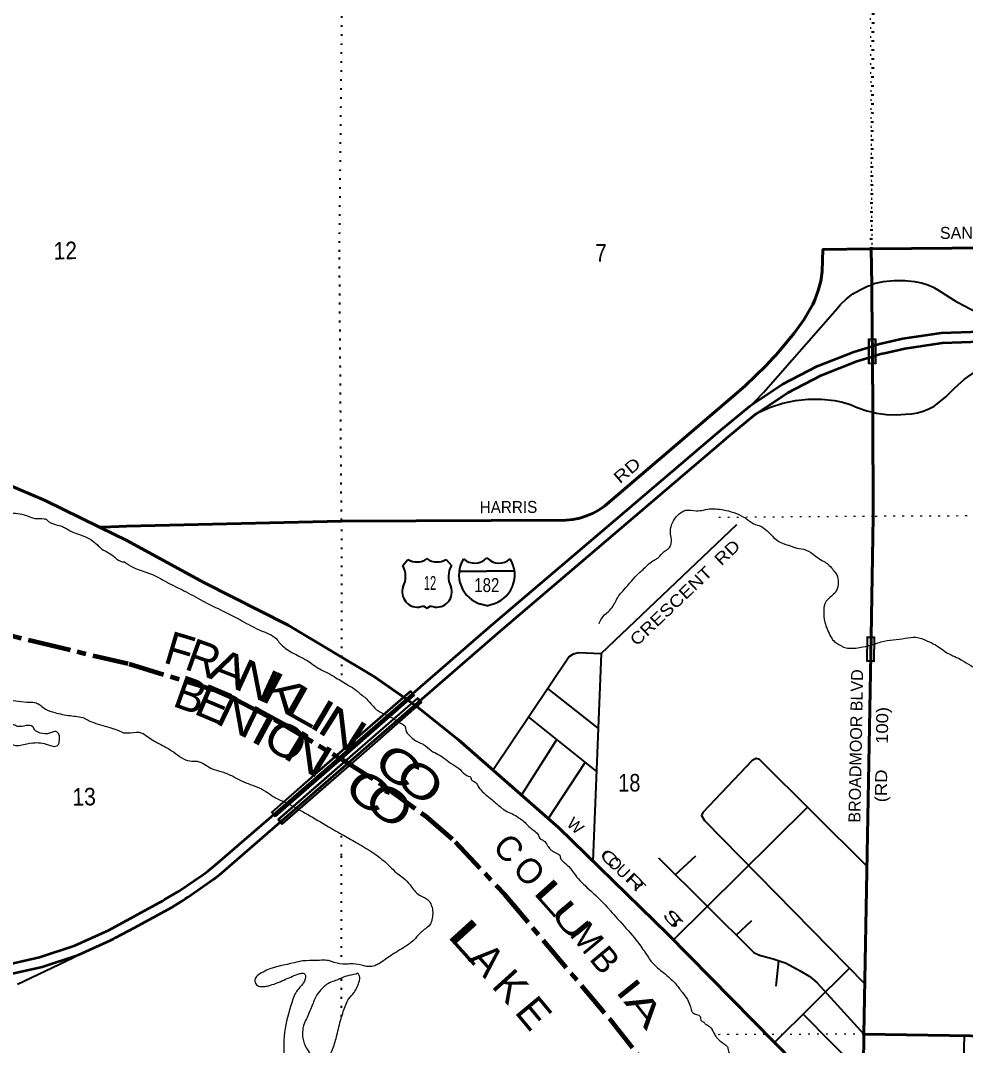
# Model space of a CAD drawing. Header units: feet. Extents: x 245918 to 509309, y -547785 to -360805.
# Drawn here: x 442685 to 452141, y -450991 to -440739 of the extents above; entities that cross this region are included whole.
import ezdxf
from ezdxf.enums import TextEntityAlignment as Align

# ---------------------------------------------------------------- set-up
doc = ezdxf.new("R2010")
doc.units = ezdxf.units.FT
doc.header["$LTSCALE"] = 60
doc.linetypes.add('DOTTED', pattern=[1.5, 0.3, -1.2])
doc.linetypes.add('LONG_DASH_SHORT_DASH', pattern=[9.9, 6, -1.2, 1.5, -1.2])
for name, color, linetype, lineweight in [('11', 7, 'LONG_DASH_SHORT_DASH', 60), ('15', 7, 'Continuous', 25), ('16', 7, 'Continuous', 25), ('18', 7, 'Continuous', 35), ('19', 7, 'Continuous', 25), ('26', 7, 'Continuous', 40), ('27', 7, 'Continuous', 13), ('29', 7, 'Continuous', 25), ('39', 7, 'Continuous', 13), ('53', 7, 'DOTTED', 40), ('55', 7, 'Continuous', 13), ('6', 7, 'DOTTED', 25), ('61', 7, 'Continuous', 13), ('7', 7, 'DOTTED', 13)]:
    doc.layers.add(name, color=color, linetype=linetype, lineweight=lineweight)
for name, color, linetype in [('12', 7, 'Continuous'), ('30', 7, 'Continuous'), ('41', 7, 'Continuous')]:
    doc.layers.add(name, color=color, linetype=linetype)

msp = doc.modelspace()

# ---------------------------------------------------------------- linework, layer by layer
at = {"layer": '11'}
for points in [[(439655.19, -440411.65), (439575.72, -440921.52), (439537.77, -441313.15), (439515.78, -443275.38), (439534.36, -443583.46), (439589.14, -443838.39), (439661.41, -444088.34), (439840.74, -444476.15), (439978.28, -444711.11), (440267.6, -445136.77), (440676.05, -445620.74), (441034.56, -446009.93), (441255.94, -446232.23), (441482.55, -446426.67), (442075.15, -446738.42), (442343.41, -446830.17), (442831.51, -446951.31), (443771.4, -447174.6)], [(443771.67, -447174.66), (444619.09, -447431.95), (444840.89, -447528.66), (445297.29, -447769.41), (445844.9, -448096.98), (445905.03, -448131.87), (446342.92, -448409.68), (446732.43, -448691.43), (447033.82, -448953.6), (447531.09, -449481.89), (448585.29, -450730.71), (449417.7, -451785.59), (450116.61, -452631.71), (450803.73, -453394.56)]]:
    msp.add_lwpolyline(points, dxfattribs=at)
at = {"layer": '15'}
for p, q in [((447348.36, -446116.28), (447351.26, -446113.37)), ((447354.43, -446115.75), (447351, -446113.37)), ((447075.65, -446247.75), (447352.06, -446247.75)), ((447352.06, -446593.33), (447288.17, -446575.37)), ((447351.53, -446593.59), (447415.16, -446574.85))]:
    msp.add_line(p, q, dxfattribs=at)
msp.add_lwpolyline([(447627.42, -446247.75), (447351.53, -446247.75), (447352.06, -446247.75)], dxfattribs=at)
for centre, radius, start, end in [((447378.28, -446282.85), 306.13, 148.44438, 254.43382), ((447229.68, -446000.25), 165.66, 227.34272, 315.81169), ((447473.37, -446000.25), 165.66, 224.18858, 312.69404), ((447324.77, -446282.85), 306.13, 283.08091, 31.62477)]:
    msp.add_arc(centre, radius, start, end, dxfattribs=at)
at = {"layer": '16'}
for p, q in [((446509.73, -446189.16), (446561.04, -446130.4)), ((446752.8, -446124.43), (446752.52, -446124.63)), ((446944.89, -446130.31), (446996.28, -446189.16))]:
    msp.add_line(p, q, dxfattribs=at)
for centre, radius, start, end in [((446652.12, -445972.74), 182.07, 239.97227, 303.45418), ((446853.9, -445973.24), 181.52, 236.33975, 300.08743), ((446853.89, -445972.74), 182.07, 236.54582, 236.59441), ((446316.75, -446299.79), 222.05, 332.97043, 29.75871), ((447189.25, -446299.79), 222.05, 150.24129, 207.02957), ((446655.94, -446454.69), 151.42, 159.09177, 283.81923), ((446850.06, -446454.69), 151.42, 256.18077, 20.90823)]:
    msp.add_arc(centre, radius, start, end, dxfattribs=at)
for centre, major_axis, start_param, end_param in [((446711.28, -446653.51), (-19.56, 51.67), 4.95877769, 6.28318531), ((446794.73, -446653.51), (19.56, 51.67), 0, 1.32637542)]:
    msp.add_ellipse(centre, major_axis=major_axis, ratio=0.929097, start_param=start_param, end_param=end_param, dxfattribs=at)
at = {"layer": '18'}
for points in [[(451209.2, -443994.69), (451246.17, -443983.52), (451282.13, -443974.04), (451514.59, -443920.21), (451901.71, -443864.38), (452292.55, -443849.32), (452682.82, -443875.19), (452860.56, -443905.87)], [(450000.07, -444583.14), (450308.89, -444377.9), (450656.93, -444195.88), (451022.09, -444051.25), (451209.2, -443994.69)], [(451209.77, -444098.4), (451249.33, -444086.3), (451282.12, -444077.56), (451308.39, -444070.55), (451332.12, -444065.06), (451534.03, -444018.3), (451910.79, -443963.97), (452291.16, -443949.31), (452670.99, -443974.49), (453046.1, -444039.24), (453102.68, -444055.24)], [(450046.42, -444672.24), (450359.8, -444463.97), (450698.57, -444286.8), (451054, -444146.02), (451209.77, -444098.4)], [(446547.69, -447526.54), (446611.17, -447471.45), (447395.48, -446790.71), (448641.27, -445729.68), (449679.18, -444845.7), (449981.77, -444595.3), (450000.07, -444583.14)], [(446630.17, -447587.38), (447435.32, -446888.55), (447460.71, -446866.51), (447485.32, -446845.55), (449719.02, -444943.12), (449750.79, -444916.06), (449769.02, -444900.98), (450041.41, -444675.57), (450046.42, -444672.24)], [(443820.14, -449699.76), (444076.28, -449560.05), (444101.51, -449546.28), (444126.28, -449531.69), (444270.42, -449446.75), (444508.5, -449284.09), (444533.41, -449267.07), (444558.5, -449247.18), (444637.05, -449184.9), (445192.02, -448703.21), (446547.69, -447526.54)], [(443822.32, -449812.76), (444201.03, -449606.11), (444308.65, -449540.35), (444333.53, -449525.14), (444358.65, -449507.69), (444616.48, -449328.5), (444628.77, -449319.96), (444666.48, -449289.58), (444675.54, -449282.29), (444701.47, -449261.4), (444725.54, -449240.51), (445282.74, -448756.88), (446630.17, -447587.38)], [(441912.09, -450238.9), (441990.08, -450237.68), (442142.21, -450231.63), (442512.26, -450189.46), (442875.88, -450108.84), (443229.08, -449990.65), (443567.99, -449836.19), (443820.14, -449699.76)], [(443266.77, -450083.22), (443589.17, -449936.28), (443614.36, -449924.81), (443639.17, -449911.34), (443822.32, -449812.76)], [(440916.34, -450354.57), (441502.46, -450345.36), (441966.65, -450338.06), (441991.66, -450337.67), (442016.65, -450336.68), (442148.32, -450331.45), (442528.77, -450288.09), (442902.61, -450205.2), (443255.22, -450087.21)], [(443255.22, -450087.21), (443265.73, -450083.69), (443266.77, -450083.22)]]:
    msp.add_lwpolyline(points, dxfattribs=at)
at = {"layer": '19'}
for points in [[(450000.07, -444583.14), (450036.25, -444546.4), (450120.94, -444460.4), (450835.9, -443641.71), (450889.62, -443579.79), (450949.67, -443523.67), (451015.25, -443474.13), (451085.65, -443431.73), (451160.09, -443396.91), (451202.23, -443382.35)], [(452860.56, -443905.87), (452810.56, -443889.73), (452797.96, -443886.58), (452594.77, -443822.28), (452399.42, -443737.1), (452062.14, -443560.47), (451866.78, -443436.19), (451826.81, -443414.34), (451764.54, -443387.06), (451699.76, -443366.44), (451633.17, -443352.71), (451565.52, -443346.01), (451536.27, -443343.59), (451426.84, -443341.81), (451317.83, -443351.49), (451237.77, -443370.07), (451202.23, -443382.35)], [(451212.8, -444657.77), (451250.73, -444666.86), (451350.23, -444679.93), (451450.56, -444682.51), (451540.38, -444675.9), (451600.44, -444672.04), (451659.77, -444661.92), (451717.71, -444645.66), (451773.64, -444623.43), (451826.93, -444595.47), (451839.23, -444587.97), (451942.97, -444504.11), (452030.66, -444417.24), (452131.73, -444327.41), (452241.63, -444248.63), (452359.17, -444181.78), (452483.05, -444127.58), (452611.92, -444086.62), (452744.36, -444059.36), (452878.93, -444046.1), (453014.14, -444046.97), (453077.44, -444052.88), (453102.68, -444055.24)], [(450046.42, -444672.24), (450069.04, -444660.37), (450069.94, -444659.9), (450188.84, -444606.93), (450312.62, -444566.69), (450439.93, -444539.6), (450569.37, -444525.96), (450699.53, -444525.94), (450828.98, -444539.52), (450895.96, -444552.62), (450978.74, -444577.06), (451058.52, -444610.01), (451153.13, -444643.47), (451212.8, -444657.77)], [(442655.3, -450377.1), (443208.06, -450113.04), (443255.22, -450087.21)], [(443255.22, -450087.21), (443266.77, -450080.88), (443266.77, -450083.22)]]:
    msp.add_lwpolyline(points, dxfattribs=at)
at = {"layer": '26'}
for p, q in [((451197.86, -443023.31), (460040.37, -442955.86)), ((451208.81, -443922.32), (451202.23, -443382.35)), ((451209.2, -443994.69), (451208.81, -443922.32)), ((443747.73, -445940.13), (443475.65, -445806.52)), ((451124.68, -450876.99), (451196.46, -446900.06)), ((446630.17, -447587.38), (446547.69, -447526.54)), ((456595.4, -450971.41), (451124.68, -450876.99))]:
    msp.add_line(p, q, dxfattribs=at)
for points in [[(443475.65, -445806.52), (442933.08, -445540.76), (442540.94, -445374.01), (442516.04, -445363.42), (442490.94, -445350.31), (442388.03, -445296.56), (442255.7, -445209.59), (442133.18, -445109.27), (441958.6, -444952.81), (441596.01, -444574.61), (441534.59, -444497.12), (441469.24, -444396.26), (440862.28, -443293.36), (440806.59, -443180.39), (440759.31, -443053.6), (440725.54, -442922.56), (440705.65, -442788.71), (440699.86, -442653.51), (440705.15, -441514.02), (440707.81, -441403.18), (440726.15, -441239.6), (440820.01, -440677.05)], [(443744.96, -445796.13), (445897.88, -445745.69), (448140.48, -445734.99), (448211.39, -445728.68), (448281.26, -445715), (448349.31, -445694.09), (448414.8, -445666.18), (448477.02, -445631.58), (448527.8, -445596.45), (449813.78, -444501.19), (449937.61, -444393.41), (450144.36, -444191.68), (450221, -444110.8), (450244.63, -444085.87), (450265.29, -444060.8), (450426.26, -443865.54), (450524.41, -443731.55), (450608.02, -443588.03), (450612.82, -443578.63), (450633.98, -443533.11), (450668.27, -443440.96), (450692.73, -443345.72), (450707.1, -443248.45), (450714.86, -443029.79), (451197.86, -443023.31), (451202.23, -443382.35)], [(451212.8, -444657.77), (451209.77, -444098.4), (451209.2, -443994.69)], [(451196.46, -446900.06), (451218.03, -445705.29), (451212.8, -444657.77)], [(443475.65, -445806.52), (443513, -445805.09), (443744.96, -445796.13)], [(446547.69, -447526.54), (446515.83, -447503.04), (446228.21, -447302.67), (445362.37, -446786.09), (444519.51, -446360.36), (443747.73, -445940.13)], [(451114.48, -451854.2), (451077.87, -451822.27), (449163.36, -449877.64), (448067.67, -448811.6), (447066.43, -447932.98), (446653.86, -447604.86), (446630.17, -447587.38)], [(451114.48, -451854.2), (451114.72, -451830.91), (451124.68, -450876.99)]]:
    msp.add_lwpolyline(points, dxfattribs=at)
at = {"layer": '29'}
for p, q in [((448494.86, -447070.79), (448411.51, -449146.14)), ((448464.83, -447818.59), (447960.37, -447420.63)), ((448451.29, -448250.58), (447769.49, -447704.98)), ((447697.97, -448487.17), (448053.1, -447931.93)), ((447965.74, -448722.16), (448336.82, -448158.98)), ((449218.95, -449934.1), (450559.92, -448606.27)), ((449237.44, -449283.07), (449442.23, -449094.27)), ((449846.21, -449885.83), (450003.5, -449739.73)), ((450269.23, -450141.12), (450241.97, -450397.31)), ((450230.55, -450961.62), (450979.88, -450217)), ((450517.53, -450676.45), (451120.4, -451287.04)), ((452127.35, -450894.3), (452098.88, -452024.99))]:
    msp.add_line(p, q, dxfattribs=at)
for points in [[(447412.56, -448236.72), (448172.37, -447104.8), (448219.71, -447072.44), (448269.45, -447061.76), (448494.86, -447070.79), (449852.18, -445780.16)], [(451155.01, -449196.54), (450078.64, -448128.89), (450046.88, -448120.99), (450007.03, -448139.77), (449513.9, -448659.54), (449500.52, -448690.07), (449530.96, -448738.92), (451133.76, -450373.98)], [(449067.72, -449115.02), (450023.96, -450061.83), (450079.34, -450085.89), (450218.19, -450123), (450265.2, -450139.66), (450345.81, -450168.79), (450487.04, -450244.9), (450576.44, -450298.74), (450605.55, -450321.14), (450658.17, -450364.08), (451124.68, -450876.99)]]:
    msp.add_lwpolyline(points, dxfattribs=at)
at = {"layer": '39'}
for p, q in [((443724.43, -446153.59), (443752.49, -446172.53)), ((443717, -447862.4), (443784.69, -447864.04))]:
    msp.add_line(p, q, dxfattribs=at)
for points in [[(443513.18, -433742.91), (443455.15, -433867.38), (443430.06, -433906.12), (443401.81, -434057.3), (443367.62, -434132.38), (443343.09, -434193.17), (443193.71, -434471.74), (443159.45, -434623.06), (443131.58, -434710.02), (443063.77, -434962.48), (443029.18, -435021.52), (443015.39, -435031.9), (442999.19, -435104.52), (442982.32, -435151.09), (442947.72, -435210.12), (442940.06, -435224.36), (442818.56, -435415.97), (442754.7, -435507.84), (442735.73, -435550.45), (442702.97, -435603.42), (442714.02, -435643.26), (442702.96, -435681.66), (442695.86, -435717.94), (442703.81, -435793.98), (442694.61, -435826.3), (442660.29, -435975.62), (442636.85, -436000.28), (442638.73, -436074.45), (442631.43, -436102.72), (442600.1, -436211.83), (442565.7, -436278.89), (442559.95, -436289.07), (442496.49, -436475.21), (442432.73, -436571.09), (442400.14, -436630.08), (442389.08, -436668.48), (442379.3, -436678.75), (442377.81, -436698.85), (442355.91, -436705.41), (442319.56, -436774.53), (442285.16, -436841.6), (442243.88, -436874.72), (442226.86, -436915.27), (442207.27, -436933.82), (442189.69, -436952.31), (442167.53, -437027.09), (442140.53, -437069.89), (442134.82, -437082.07), (442039.25, -437188.78), (442004.6, -437245.81), (441936.57, -437410.01), (441830.19, -437565.13), (441721.13, -437772.47), (441652.28, -437904.6), (441629.76, -437965.35), (441552.67, -438167.87), (441491.06, -438347.96), (441446.74, -438419.28), (441431.06, -438433.71), (441407.16, -438440.33), (441437.59, -438453.6), (441443.65, -438455.46), (441482.1, -438468.54), (441464.57, -438489.04), (441420.15, -438478.11), (441400.21, -438482.63), (441378.87, -438511.25), (441397.94, -438550.89), (441376.66, -438581.51), (441357.68, -438624.11), (441337.62, -438702.85), (441297.87, -438796.13), (441296.27, -438812.22), (441221.71, -438956.52), (441191.64, -439035.5), (441183.92, -439047.73), (441145.09, -439177.09), (441066.31, -439391.7), (440970.1, -439630.82), (440894.4, -439809.25), (440858.41, -439892.39), (440813.82, -440031.92), (440743.93, -440280.41), (440691.73, -440436.18), (440682.88, -440482.54), (440720.75, -440551.81), (440719.21, -440569.9), (440695.35, -440578.53), (440598.83, -440568.9), (440531.03, -440584.65), (440528.25, -440632.86), (440552.46, -440638.27), (440562.53, -440640.02), (440578.82, -440649.64), (440593.46, -440673.35), (440603.01, -440733.29), (440582.38, -440868.21)], [(442345.15, -445584.3), (442363.29, -445587.86), (442418.23, -445618.58), (442561.62, -445657.11), (442571.69, -445658.86), (442740.94, -445688.73), (442827.95, -445718.65), (442920.3, -445722.36), (442944.56, -445729.78), (442961, -445745.42), (442995.64, -445766.62), (443072.61, -445791.41)], [(448474.08, -446774.46), (448497.63, -446721.93), (448567.33, -446650.61), (448615.03, -446593.67), (448678.23, -446484.34), (448721.98, -446433.49), (448879.16, -446260.46), (448927.03, -446217.56), (449024.83, -446135.76), (449062.89, -446115.09), (449124.61, -446049.91), (449164.61, -446023.19), (449190.43, -445990.68), (449197.81, -445934.4), (449190.38, -445820.18), (449194.22, -445804.07), (449229.55, -445725.27), (449273.32, -445676.43), (449341.41, -445637.22), (449446.32, -445643.55), (449595.27, -445623.11), (449641.66, -445624.37), (449718.38, -445633.17), (449920.88, -445706.14), (449949.32, -445723.73), (450024.51, -445772.67), (450091.35, -445797.68), (450156.44, -445844.77), (450209.5, -445898.08), (450315.22, -445970.6), (450422.49, -446004.98), (450432.62, -446008.83), (450523.57, -446027.43), (450704.36, -446138.87), (450732.78, -446154.45), (450818.43, -446235.32), (450853.3, -446284.91), (450868.31, -446358.88), (450849.15, -446441.43), (450765.49, -446527.02), (450743.63, -446553.45), (450722.48, -446638.04), (450734.01, -446758.21), (450794.24, -446903.67), (450818.89, -446941.39), (450892.06, -446990.36), (450920.47, -447005.95), (450975.05, -447017.11), (451114.02, -447004.84), (451232.28, -446976.99)], [(443072.61, -445791.41), (443116.99, -445805.7), (443133.95, -445815.14)], [(443133.95, -445815.14), (443196.33, -445849.85), (443309.75, -445893.15), (443454.47, -445983.81), (443470.96, -446001.45), (443599.44, -446084.49), (443664.96, -446137.01), (443719.53, -446153.7), (443724.43, -446153.59)], [(443752.49, -446172.53), (443781.74, -446192.33), (444004.73, -446279.84), (444165.52, -446365.55), (444342.36, -446453.22), (444531.29, -446556.91), (444740.28, -446658.5), (444901.05, -446742.22), (445091.97, -446841.87), (445242.7, -446921.61), (445280.97, -446967.63), (445401.64, -447059.51), (445469.98, -447095.38), (445554.39, -447141.24), (445669.01, -447219.1), (445681.06, -447225.07), (445841.85, -447312.81), (445968.49, -447388.61), (446042.88, -447436.51), (446083.13, -447472.49), (446129.38, -447508.44), (446191.79, -447574.45), (446270.27, -447648.41), (446319.08, -447672.61)], [(451232.28, -446976.99), (451298.88, -446953.73), (451536.36, -446917.83), (451645.12, -446908.06), (451754.41, -446942.41), (451839.58, -446983.16), (451961.54, -447065.46), (452105.54, -447135.36), (452192.89, -447190.11), (452259.8, -447221.14), (452338.61, -447235.92), (452461.72, -447245.98), (452479.93, -447251.7), (452574.94, -447272.24), (452637.72, -447295.3), (452719.05, -447352.17), (452786.17, -447401.24), (452934.27, -447477.09), (453073.89, -447518.98), (453233.28, -447528.46), (453350.56, -447556.67), (453429.73, -447601.54), (453493.05, -447668.72), (453535.79, -447702.13), (453592.64, -447735.32), (453665.4, -447750.2), (453780.91, -447798.49), (453795.11, -447806.29), (453904.52, -447850.66), (453969.14, -447859.66), (453999.36, -447857.17), (454094.29, -447871.7), (454146.87, -447884.89), (454173.27, -447900.51), (454252.58, -447957.41), (454385.13, -448001.57), (454458.5, -447996.18)], [(441473.74, -447124.6), (441528.37, -447143.3), (441582.03, -447123.9), (441590.1, -447125.7), (441640.67, -447142.49), (441688.68, -447137.27), (441697.1, -447153.12), (441698.22, -447197.22), (441657.66, -447258.41), (441652.26, -447282.62), (441658.83, -447304.51), (441675.32, -447322.16), (441703.19, -447313.44), (441763.39, -447235.71), (441788.52, -447198.97), (441810.42, -447192.4), (441832.62, -447197.87), (441839.4, -447227.79), (441839.55, -447233.8), (441840.22, -447259.86), (441862.88, -447283.36), (441909.39, -447298.25), (442026.82, -447341.45), (442040.91, -447343.1), (442092.51, -447321.75), (442104.69, -447327.47), (442107.56, -447361.49), (442096.66, -447405.9), (442071.16, -447428.6), (442035.24, -447435.52), (442011.39, -447444.13), (442091.55, -447520.36), (442173.62, -447592.52), (442196.43, -447622.05), (442206.7, -447631.82), (442274.64, -447700.32), (442291.69, -447740.01), (442443.59, -447876.63), (442515.43, -447941.02), (442553.97, -447958.12), (442620.89, -447986.53), (442685.08, -447986.93), (442808.85, -447963.77), (442961.75, -447982.01), (443050.3, -447993.84), (443066.03, -447981.41), (443073.23, -447949.13), (443073.71, -447888.95), (443065.23, -447871.11), (443040.67, -447851.66), (442982.84, -447865.14), (442976.88, -447867.3), (442882.57, -447865.64), (442854.2, -447854.32), (442829.68, -447836.88), (442808.77, -447803.31), (442656.23, -447799.09), (442613.68, -447782.1), (442494.35, -447742.96), (442465.92, -447729.63), (442454.83, -447687.79), (442482.13, -447657.02), (442479.57, -447635.02), (442477.41, -447629.05), (442458.6, -447599.43), (442421.76, -447570.27), (442366.92, -447543.55), (442314.2, -447520.81), (442237.52, -447502.66), (442203.09, -447489.48), (442178.52, -447470.04), (442185.72, -447437.76), (442215.53, -447426.99), (442273.87, -447433.55), (442330.75, -447462.22), (442381.69, -447493.04), (442458.72, -447525.21), (442495.11, -447536.34), (442495.72, -447537.07)], [(442546.84, -447529.32), (442557.15, -447530.77), (442776.45, -447557.38), (442840.79, -447563.79), (442934.63, -447625.63), (443027.8, -447661.42), (443181.01, -447691.68), (443324.09, -447718.2), (443372.86, -447743.05), (443556.89, -447802.64), (443717, -447862.4)], [(446319.08, -447672.61), (446412.95, -447718.14), (446473.27, -447761.62)], [(446472.57, -447761.11), (446537.63, -447812.02), (446539.71, -447832.08), (446582.03, -447894.14), (446630.33, -447938.12), (446706.68, -447973.97), (446718.75, -447979.94), (446795.18, -448041.88), (446865.52, -448079.76), (447006.28, -448177.59), (447084.69, -448231.49), (447151.09, -448289.45), (447195.33, -448321.4), (447195.36, -448331.44), (447217.48, -448345.41), (447265.81, -448401.42), (447386.56, -448519.4), (447497.21, -448613.32), (447525.37, -448635.29), (447653.98, -448701.06), (447662.02, -448707.06), (447712.29, -448740.99), (447794.81, -448820.97), (447873.3, -448900.96), (447875.34, -448910.98), (447907.52, -448934.95), (447947.77, -448972.94), (447963.9, -449000.98), (448048.39, -449066.89), (448086.6, -449096.87), (448086.63, -449106.89), (448138.99, -449170.93), (448249.76, -449302.98), (448394.67, -449446.95), (448577.84, -449630.92), (448587.9, -449642.92), (448726.82, -449796.95), (448879.89, -449981.02), (448968.57, -450111.15), (449004.85, -450161.19), (449059.18, -450213.17), (449183.9, -450317.08), (449236.23, -450369.07), (449304.72, -450457.13), (449359.13, -450531.17), (449395.55, -450629.38), (449409.7, -450661.44), (449486.06, -450701.3), (449498.24, -450745.41), (449530.4, -450763.35), (449534.45, -450773.37), (449558.56, -450787.33), (449620.99, -450861.36), (449643.19, -450901.41), (449665.34, -450927.43), (449739.75, -450985.35), (449761.9, -451011.36), (449765.99, -451033.43), (449788.21, -451083.52), (449890.82, -451171.44), (449939.13, -451223.45), (450015.76, -451349.6), (450066.12, -451411.63), (450126.65, -451519.78), (450203.32, -451655.96), (450207.36, -451665.98), (450261.75, -451738.03), (450314.06, -451781.99), (450346.3, -451826.03), (450356.51, -451884.18), (450376.75, -451940.3), (450433.2, -452026.39)], [(443784.69, -447864.04), (443899.42, -447865.54), (443949.68, -447897.47), (444070.3, -447971.29), (444215.03, -448055.05), (444379.83, -448144.77), (444454.08, -448148.52), (444602.78, -448222.24), (444689.15, -448250.03), (444797.62, -448291.78), (444876.01, -448333.64), (445050.79, -448405.26), (445139.21, -448449.1), (445213.61, -448501.01), (445314.88, -448550.04)], [(445379.42, -448581.29), (445314.88, -448550.04), (445402.5, -448592.65), (445474.84, -448632.96)], [(445474.84, -448632.96), (445581.39, -448692.34), (445794.45, -448818.01), (445905.01, -448881.83), (446043.69, -448959.61), (446202.5, -449057.37), (446333.23, -449155.24), (446462.01, -449275.19), (446514.3, -449315.14), (446582.74, -449385.13), (446677.37, -449487.14), (446757.75, -449530.99), (446790, -449575.03), (446806.2, -449625.15), (446808.41, -449687.34), (446796.57, -449749.59), (446794.6, -449759.63), (446758.62, -449805.92), (446674.58, -449876.44), (446622.6, -449934.83), (446534.54, -450001.36), (446394.37, -450090.15), (446270.24, -450172.87), (446230.18, -450193.07), (446168.01, -450201.32), (446123.85, -450195.45), (446013.43, -450173.77), (445941.21, -450178.04), (445911.12, -450178.15), (445796.67, -450150.46), (445784.62, -450146.49), (445642.16, -450140.98), (445511.76, -450145.45), (445423.53, -450163.83), (445146.89, -450239.05), (445078.79, -450275.42), (445038.78, -450309.67), (445030.84, -450335.79), (445034.93, -450363.87), (445067.14, -450395.86), (445117.32, -450401.7), (445165.44, -450393.51), (445319.75, -450336.77), (445460.01, -450278.08), (445500.1, -450267.9), (445524.19, -450271.83), (445538.32, -450297.86), (445532.39, -450327.99), (445530.41, -450336.02), (445508.47, -450376.24), (445438.52, -450462.77), (445410.64, -450529.09), (445333.33, -450822.34), (445320.26, -451129.41), (445332.77, -451277.86), (445359.24, -451400.18), (445397.85, -451552.55), (445406.11, -451628.77), (445400.18, -451656.88), (445384.18, -451672.99), (445280.02, -451727.54), (445272.05, -451743.62), (445264.07, -451757.7), (445218.53, -451948.5), (445200.61, -451992.71), (445160.52, -452002.88), (445126.2, -451936.79), (445106.07, -451916.79), (445077.99, -451918.89), (445041.98, -451951.13), (445010.19, -452047.56), (444980.54, -452186.13), (444986.64, -452216.21), (445024.78, -452220.09), (445048.76, -452189.9), (445076.65, -452127.59), (445090.66, -452117.51), (445098.69, -452115.47), (445124.78, -452119.4), (445144.96, -452157.45), (445141.29, -452265.83), (445147.47, -452315.97)], [(446050.12, -450263.55), (446050.89, -450264.03), (445993.72, -450286.22), (445865.46, -450330.81), (445747.25, -450381.4), (445703.23, -450419.69), (445651.26, -450484.09), (445601.46, -450596.64), (445545.69, -450725.27), (445517.81, -450791.58), (445507.98, -450853.82), (445510.18, -450916.02), (445524.41, -450970.15), (445552.67, -451028.25), (445599.01, -451090.3), (445609.08, -451100.29), (445641.25, -451124.25), (445689.45, -451138.13), (445721.54, -451134.01), (445769.58, -451097.72), (445811.46, -451019.3), (445851.17, -450886.72), (445892.78, -450722.02), (445940.49, -450583.4), (445970.4, -450523.09), (446022.36, -450460.7), (446076.16, -450344.12), (446080.06, -450307.99), (446065.92, -450277.93), (446050.89, -450264.03)]]:
    msp.add_spline(points, degree=3, dxfattribs=at)
at = {"layer": '53'}
msp.add_line((451197.86, -443023.31), (451262.63, -434974.83), dxfattribs=at)
at = {"layer": '55'}
for p, q in [((451245.31, -443923.26), (451245.32, -444173.26)), ((451245.32, -444173.26), (451170.32, -444173.26)), ((446615.82, -447488.33), (446587.16, -447455.43)), ((446587.95, -447444.15), (446627.1, -447489.09)), ((446659.86, -447513.52), (446700.47, -447560.13)), ((445236.14, -448702.36), (445195.51, -448655.72)), ((445302.76, -448779.29), (445260.92, -448731.26))]:
    msp.add_line(p, q, dxfattribs=at)
for points in [[(451170.32, -444173.26), (451170.31, -443923.26), (451245.31, -443923.26)], [(446587.95, -447444.15), (445650.91, -448258.09), (445195.51, -448655.72)], [(446587.16, -447455.43), (445656.16, -448264.12), (445206.79, -448656.49), (445236.92, -448691.08)], [(446627.1, -447489.09), (445952.19, -448079.65), (445236.14, -448702.36)], [(445236.92, -448691.08), (445946.93, -448073.62), (446615.82, -447488.33)], [(446659.86, -447513.52), (446006.66, -448081.31), (445260.92, -448731.26)], [(446659.08, -447524.8), (446011.91, -448087.34), (445272.21, -448732.04), (445303.55, -448768.02)], [(446700.47, -447560.13), (446124.11, -448068.09), (445302.76, -448779.29)], [(445303.55, -448768.02), (446118.85, -448062.07), (446689.21, -447559.39), (446659.08, -447524.8)]]:
    msp.add_lwpolyline(points, dxfattribs=at)
msp.add_lwpolyline([(451237.31, -443931.26), (451178.3, -443931.26), (451178.31, -444165.26), (451237.32, -444165.26)], close=True, dxfattribs=at)
msp.add_ellipse((444607.29, -444140.88), major_axis=(5057.19, 4248.15), ratio=0.999998, start_param=5.57442644, end_param=5.62571323, dxfattribs=at)
at = {"layer": '6'}
for p, q in [((445896.96, -445738.67), (445876.75, -443052.37)), ((445896.96, -445738.67), (445895.75, -447355.67)), ((445893.52, -450325.12), (445893.21, -450723.53))]:
    msp.add_line(p, q, dxfattribs=at)
for points in [[(445876.75, -443052.37), (445960.91, -435079.1), (445907.44, -429773.75), (445897.94, -424413.68)], [(445894.59, -448894.02), (445894.44, -449095.89), (445893.63, -450175.97)]]:
    msp.add_lwpolyline(points, dxfattribs=at)
at = {"layer": '61'}
for p, q in [((451231.87, -446902.59), (451227.74, -447152.56)), ((451227.74, -447152.56), (451152.75, -447151.32))]:
    msp.add_line(p, q, dxfattribs=at)
msp.add_lwpolyline([(451152.75, -447151.32), (451156.88, -446901.35), (451231.87, -446902.59)], dxfattribs=at)
msp.add_lwpolyline([(451164.74, -446909.47), (451223.74, -446910.45), (451219.87, -447144.43), (451160.87, -447143.45)], close=True, dxfattribs=at)
at = {"layer": '7'}
for p, q in [((451186.3, -440354.17), (451208.81, -443922.32)), ((451208.81, -443922.32), (451220.01, -445698.62)), ((451220.01, -445698.62), (449631.71, -445710.57)), ((451220.01, -445698.62), (451197.89, -446900.08)), ((451193.23, -447153.15), (451124.68, -450876.99)), ((451124.68, -450876.99), (451107.63, -452801.62))]:
    msp.add_line(p, q, dxfattribs=at)
for points in [[(472593.58, -445353.98), (467258.02, -445424.86), (461954.15, -445572.83), (456656.62, -445674.14), (451220.01, -445698.62)], [(456595.4, -450971.41), (451124.68, -450876.99), (449640.68, -450882.7)]]:
    msp.add_lwpolyline(points, dxfattribs=at)

# ---------------------------------------------------------------- texts
at = {"layer": '12'}
for s, rotation, p in [('F', 343.421, (444231.16, -447195.67)), ('R', 340.384, (444462.95, -447275.19)), ('B', 340.367, (444333.17, -447641.19))]:
    msp.add_text(s, height=330, rotation=rotation, dxfattribs=at).set_placement(p, align=Align.CENTER)
for s, rotation, width, p in [('A', 338.779, 1.25, (444716.69, -447375.08)), ('N', 335.24, 1.25, (444978.34, -447493.25)), ('K', 331.819, 1.3, (445231.91, -447615.56)), ('E', 337.164, 1.1, (444553.94, -447730.34)), ('L', 330.715, 1.5, (445455.06, -447739.43)), ('N', 334.268, 1.25, (444795.32, -447846.3)), ('T', 331.601, 1.45, (445041.36, -447975.29)), ('I', 329.31, 1.3, (445623.13, -447834.84)), ('N', 327.582, 1.4, (445823.31, -447963.81)), ('O', 330.323, 1.15, (445260.5, -448086.31)), ('N', 328.587, 1.4, (445480.99, -448216.55)), ('C', 324.717, 1.35, (446372.12, -448332.46)), ('O', 322.332, 1.3, (446581.94, -448480.21)), ('C', 324.795, 1.35, (446075.94, -448583.87)), ('O', 324.067, 1.3, (446279.29, -448717.63))]:
    msp.add_text(s, height=330, rotation=rotation, dxfattribs=dict(at, width=width)).set_placement(p, align=Align.CENTER)
at = {"layer": '15', "width": 0.8}
msp.add_text('182', height=140, dxfattribs=at).set_placement((447351.17, -446455.86), align=Align.CENTER)
at = {"layer": '16', "width": 0.6}
msp.add_text('12', height=140, dxfattribs=at).set_placement((446782.7, -446434.94), align=Align.CENTER)
at = {"layer": '27'}
for s, rotation, p in [('SANDIFUR PKWY', 0.437, (451885.65, -442923.98)), ('BROADMOOR BLVD', 88.966, (451089.52, -448762.51))]:
    msp.add_text(s, height=120, rotation=rotation, dxfattribs=at).set_placement(p)
for s, rotation, width, p in [('RD', 40.421, 1.25, (448683.52, -445378.29)), ('HARRIS', 0.273, 0.95, (447280.43, -445666.7)), ('(RD     100)', 88.966, 1.15, (451352.83, -448559.28))]:
    msp.add_text(s, height=120, rotation=rotation, dxfattribs=dict(at, width=width)).set_placement(p)
for s, rotation, p in [('W', 317.182, (448196.93, -448836.47)), ('O', 315.707, (448592.43, -449212.51)), ('U', 315.707, (448672.92, -449290.81)), ('T', 315.707, (448832.73, -449441.81)), ('T', 314.542, (449199.44, -449799.7))]:
    msp.add_text(s, height=120, rotation=rotation, dxfattribs=at).set_placement(p, align=Align.CENTER)
for s, rotation, width, p in [('C', 315.707, 1.65, (448537.58, -449159.34)), ('R', 315.707, 1.65, (448792.32, -449398.35)), ('S', 314.542, 1.8, (449167.42, -449762.3))]:
    msp.add_text(s, height=120, rotation=rotation, dxfattribs=dict(at, width=width)).set_placement(p, align=Align.CENTER)
at = {"layer": '30', "width": 1.2}
msp.add_text('CRESCENT  RD', height=120, rotation=43.557, dxfattribs=at).set_placement((448851.87, -447002.68))
at = {"layer": '41'}
for s, height, rotation, p in [('C', 250, 312.15, (447478.48, -449101.79)), ('O', 250, 312.15, (447684.2, -449329.07)), ('M', 250, 309.751, (448259.73, -449992.55)), ('A', 300, 312.15, (447245.51, -450231.1)), ('B', 250, 309.751, (448438.98, -450213.84)), ('K', 300, 312.15, (447478.79, -450499.64)), ('E', 300, 309.751, (447706.31, -450762.4))]:
    msp.add_text(s, height=height, rotation=rotation, dxfattribs=at).set_placement(p, align=Align.CENTER)
for s, height, rotation, width, p in [('L', 250, 311.696, 1.95, (447919.76, -449591.48)), ('U', 250, 309.751, 1.65, (448098.81, -449818.58)), ('L', 300, 312.15, 2, (447083.54, -450047.43)), ('I', 250, 308.791, 1.55, (448675.03, -450505.42)), ('A', 250, 308.324, 1.7, (448832.43, -450701.26))]:
    msp.add_text(s, height=height, rotation=rotation, dxfattribs=dict(at, width=width)).set_placement(p, align=Align.CENTER)
at = {"layer": '7'}
for s, rotation, width, p in [('12', 1.418, 0.9, (443017.78, -443130.66)), ('7', 0.315, 0.9, (448435.53, -443149.93)), ('18', 0.314, 0.85, (448666.61, -448451.05)), ('13', 1.418, 0.9, (443205.68, -448593.49))]:
    msp.add_text(s, height=175.5, rotation=rotation, dxfattribs=dict(at, width=width)).set_placement(p)

doc.saveas('drawing.dxf')
